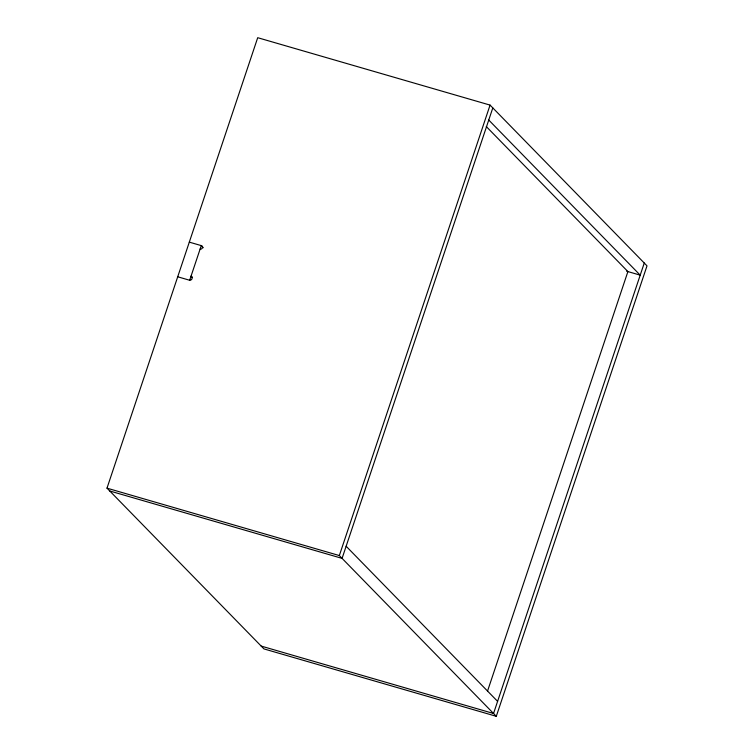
<?xml version="1.0" encoding="UTF-8"?>
<svg xmlns="http://www.w3.org/2000/svg" width="754" height="754" viewBox="0 0 754 754"><rect width="100%" height="100%" fill="white"/><g stroke="black" fill="none" stroke-linecap="round" stroke-linejoin="round"><path stroke-width="1.13" d="M106.993 488.158L257.708 37.7L490.062 105.098L647.007 265.842L496.292 716.3L263.938 648.902L106.993 488.158L339.338 555.557L496.292 716.3M177.718 276.793L189.669 280.262L201.271 245.606L189.311 242.138M339.338 555.557L490.062 105.098M492.805 107.916L342.08 558.375L109.735 490.977M487.536 691.098L627.903 271.581L486.273 126.531M644.265 263.023L493.54 713.491L261.195 646.084M626.668 271.223L640.203 275.153L488.752 120.037M203.326 247.717L201.271 245.606A1.847 1.762 -44.3 0 1 202.392 247.84A1.847 1.762 -44.3 0 1 200.112 249.074M192.44 277.51L191.064 276.105A2.253 2.149 -44.3 0 1 189.669 280.262M346.143 546.245L497.602 701.361"/></g></svg>
